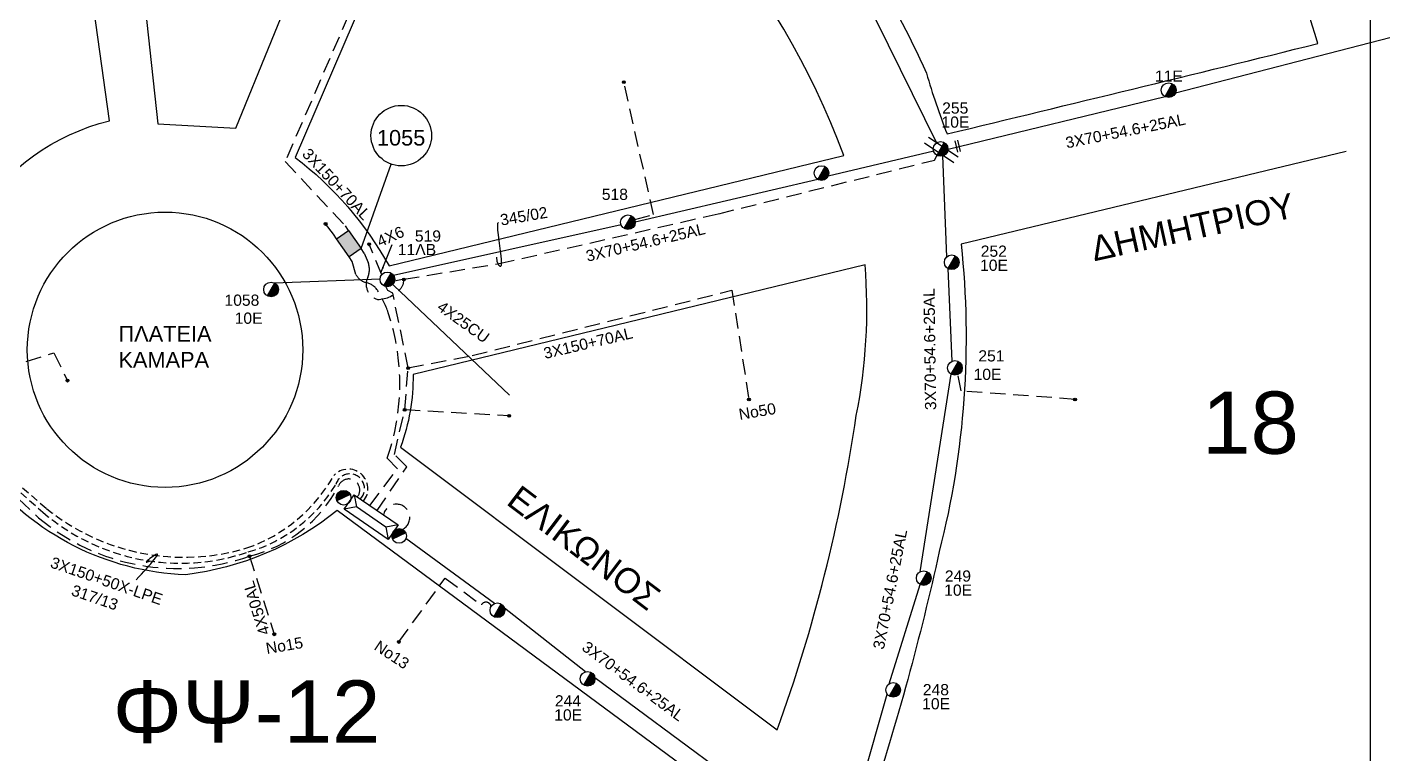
# Model space of a CAD drawing. Header units: millimetres. Extents: x 8791 to 11104, y 1833 to 2902.
# Drawn here: x 10647.9 to 10871.2, y 2055 to 2174.2 of the extents above; entities that cross this region are included whole.
import ezdxf
from ezdxf.enums import TextEntityAlignment as Align

# ---------------------------------------------------------------- set-up
doc = ezdxf.new("R2010")
doc.units = ezdxf.units.MM
doc.linetypes.add('DASHED', pattern=[19.05, 12.7, -6.35])
for name, color, linetype in [('Link Box 4 Διευθύνσεων', 7, 'Continuous'), ('Γέφυρες Εναερίου Δικτύου', 7, 'Continuous'), ('Γυμνά εναέρια ΧΤ (3Φ)   4x50AL', 7, 'Continuous'), ('Επιγραφές - Σχήματα', 7, 'Continuous'), ('Καλώδια ΧΤ   3x150+50AL XLPE', 7, 'DASHED'), ('Καλώδια ΧΤ   3x150+70AL', 7, 'DASHED'), ('Καλώδια ΧΤ   4x25CU', 7, 'DASHED'), ('Μηχανική τομή', 7, 'Continuous'), ('Στύλος ΦΜ', 7, 'Continuous'), ('Στύλος ΦΜ @ 1', 7, 'Continuous'), ('Συνδέσεις', 7, 'Continuous'), ('Συνεστραμμένα ΧΤ   3x70+54.6+25AL', 7, 'SYN_LINE'), ('Τομή', 7, 'Continuous'), ('Υποσταθμός εναέριος 2 στύλων', 7, 'Continuous'), ('Υποσταθμός πόλεως', 7, 'Continuous'), ('Υπόβαθρο ΔΕΗ', 7, 'Continuous'), ('Υπόγεια καλώδια Παροχών ΧΤ   4x6', 7, 'DASHED')]:
    doc.layers.add(name, color=color, linetype=linetype)
doc.styles.add('ar', font='ARIAL.TTF')
doc.styles.get("Standard").update_dxf_attribs({"font": 'ARIAL.TTF'})
doc.linetypes.add('SYN_LINE', pattern='A,0.5,-0.0001,["/\\/\\/\\/",Standard,S=0.1,R=0,X=0,Y=-0.05],-0.25', length=0.7501)
doc.dimstyles.new('ISO-25', dxfattribs={"dimtxt": 2.5, "dimasz": 2.5, "dimexe": 1.25, "dimexo": 0.625, "dimtad": 1, "dimtxsty": 'Standard', "dimcen": 2.5, "dimadec": 0, "dimazin": 0, "dimtfac": 1, "dimtmove": 0, "dimatfit": 3, "dimfxl": 1, "dimarcsym": 0})

# ---------------------------------------------------------------- blocks, each defined once
blk = doc.blocks.new('ΥΠΑΡΧΩΝ ΤΣΙΜΕΝΤΕΝΙΟΣ ΣΤΥΛΟΣ')
at = {"layer": 'Στύλος ΦΜ'}
blk.add_hatch(color=256, dxfattribs=at).paths.add_polyline_path([(-1.29, -2.28, 0.574793), (2.62, 0, 0.268822), (1.3, 2.27)])
blk.add_line((-1.29, -2.28), (1.3, 2.27), dxfattribs=at)
blk.add_circle((0, 0), 2.62, dxfattribs=at)
at = {"layer": 'Στύλος ΦΜ', "flags": 4}
for tag, p in [('ΑΡΙΘΜΟΣ', (-4.68, 8.05)), ('ΤΥΠΟΣ', (-4.91, 3.03))]:
    blk.add_attdef(tag, p, '', height=4, dxfattribs=at)
blk = doc.blocks.new('ΥΠΟΣΤΑΘΜΟΣ ΕΝΑΕΡΙΟΣ ΕΠΙ 2 ΣΤΥΛΩΝ')
at = {"layer": 'Υποσταθμός εναέριος 2 στύλων', "linetype": 'Continuous'}
for points in [[(-11.97, -2.11, 0.574793), (-8.45, -0.07, 0.268822), (-9.64, 1.98)], [(9.68, -2.15, 0.574793), (13.19, -0.1, 0.268822), (12.01, 1.95)]]:
    blk.add_hatch(color=256, dxfattribs=at).paths.add_polyline_path(points)
for p, q in [((-11.97, -2.11), (-9.64, 1.98)), ((9.68, -2.15), (12.01, 1.95))]:
    blk.add_line(p, q, dxfattribs=at)
for centre in [(-10.81, -0.07), (10.84, -0.1)]:
    blk.add_circle(centre, 2.36, dxfattribs=at)
at = {"layer": 'Υποσταθμός πόλεως', "linetype": 'Continuous', "ltscale": 40}
blk.add_lwpolyline([(-8.57, 2.82), (8.57, 2.82), (8.57, -2.82), (-8.57, -2.82)], close=True, dxfattribs=at)
for points in [[(-5.75, 0), (-8.57, 2.82)], [(-8.57, -2.82), (-5.75, 0)], [(-5.75, 0), (5.75, 0)], [(5.75, 0), (8.57, 2.82)], [(8.57, -2.82), (5.75, 0)]]:
    blk.add_lwpolyline(points, dxfattribs=at)
at = {"layer": 'Υποσταθμός εναέριος 2 στύλων', "ltscale": 40, "flags": 1}
for tag, p in [('ΜΕΤΑΣΧΗΜΑΤΙΣΜΟΣ', (14.09, 2.51)), ('ΙΣΧΥΣ', (14.07, -0.28)), ('ΑΡΙΘΜΟΣ', (14.19, -3))]:
    blk.add_attdef(tag, p, '', height=1.8, dxfattribs=at)
blk = doc.blocks.new('LINK BOX 4 ΑΝΑΧΩΡΗΣΕΩΝ')
at = {"layer": 'Link Box 4 Διευθύνσεων', "ltscale": 40}
blk.add_hatch(color=256, dxfattribs=at).paths.add_polyline_path([(-3.54, 0), (-3.54, -4.67), (3.54, -4.67), (3.54, 0)])
for p, q in [((-3.54, 0), (-5.33, 0)), ((5.33, 0), (3.54, 0)), ((-3.54, -4.67), (-5.33, -4.67)), ((5.33, -4.67), (3.54, -4.67))]:
    blk.add_line(p, q, dxfattribs=at)
blk.add_lwpolyline([(-3.54, -4.67), (-3.54, 0), (3.54, 0), (3.54, -4.67)], close=True, dxfattribs=at)
blk = doc.blocks.new('ΤΟΜΗ')
at = {"layer": 'Τομή', "ltscale": 40}
for p, q in [((-5.68, 0), (5.68, 0)), ((5.68, -2.33), (-5.68, -2.33))]:
    blk.add_line(p, q, dxfattribs=at)
blk = doc.blocks.new('_ΣΥΝΔΕΣΗ')
at = {"layer": 'Συνδέσεις', "linetype": 'SYN_LINE', "ltscale": 40}
blk.add_hatch(color=256, dxfattribs=at).paths.add_polyline_path([(0.5, -0.01, 1), (-0.5, -0.01, 1)])
at = {"layer": 'Συνδέσεις'}
blk.add_circle((0, -0.01), 0.5, dxfattribs=at)
blk = doc.blocks.new('ΜΗΧΑΝΙΚΗ ΤΟΜΗ')
at = {"layer": 'Μηχανική τομή', "ltscale": 40}
for p, q in [((-1.89, 0.78), (1.89, 0.78)), ((1.89, 0), (-1.89, 0))]:
    blk.add_line(p, q, dxfattribs=at)

msp = doc.modelspace()

# ---------------------------------------------------------------- linework, layer by layer
at = {"layer": 'Γέφυρες Εναερίου Δικτύου', "color": 173, "linetype": 'DASHED', "ltscale": 0.2}
msp.add_line((10698.11, 2140.24), (10696.83, 2141.92), dxfattribs=at)
at = {"layer": 'Γέφυρες Εναερίου Δικτύου', "color": 6, "linetype": 'DASHED', "ltscale": 0.2}
for points in [[(10747.48, 2142.66), (10750.56, 2143.45), (10745.69, 2165.22)], [(10819.64, 2113.16), (10800.97, 2114.54), (10800.44, 2117.21)], [(10709.79, 2111.47), (10726.91, 2110.49)]]:
    msp.add_lwpolyline(points, dxfattribs=at)
at = {"layer": 'Γέφυρες Εναερίου Δικτύου', "color": 173, "linetype": 'DASHED', "ltscale": 0.2}
msp.add_lwpolyline([(10709.64, 2132.86), (10725.26, 2135.41), (10761.24, 2143.6), (10796.59, 2152.38), (10797.03, 2153.18)], dxfattribs=at)
at = {"layer": 'Γυμνά εναέρια ΧΤ (3Φ)   4x50AL', "color": 1, "linetype": 'DASHED', "ltscale": 0.2}
msp.add_lwpolyline([(10684.36, 2087.46), (10688.41, 2074.68)], dxfattribs=at)
at = {"layer": 'Επιγραφές - Σχήματα', "ltscale": 20}
msp.add_line((10702.64, 2137.88), (10707.56, 2151.72), dxfattribs=at)
at = {"layer": 'Επιγραφές - Σχήματα'}
msp.add_lwpolyline([(10868.02, 2888.59), (10868.02, 1855.69), (8827.98, 1855.69), (8827.98, 2890.56)], dxfattribs=at)
at = {"layer": 'Επιγραφές - Σχήματα', "color": 30, "linetype": 'DASHED', "ltscale": 0.2}
msp.add_lwpolyline([(10708.84, 2073.42), (10716.41, 2083.85), (10722.35, 2079.45)], dxfattribs=at)
at = {"layer": 'Επιγραφές - Σχήματα', "ltscale": 20}
msp.add_circle((10709.22, 2156.4), 4.96, dxfattribs=at)
at = {"layer": 'Επιγραφές - Σχήματα', "color": 30, "linetype": 'DASHED', "ltscale": 0.2}
for centre, radius, start, end in [((10708.44, 2093.78), 2.18, 296.689, 168.2234), ((10723.1, 2079.06), 0.848, 8.9008, 152.3376)]:
    msp.add_arc(centre, radius, start, end, dxfattribs=at)
at = {"layer": 'Επιγραφές - Σχήματα', "color": 0, "ltscale": 0.2}
msp.add_spline([(10665.79, 2083.57), (10668.76, 2087.56), (10667.43, 2086.46), (10667.96, 2086.65)], degree=3, dxfattribs=at)
at = {"layer": 'Καλώδια ΧΤ   3x150+50AL XLPE', "color": 173, "linetype": 'DASHED', "ltscale": 0.2}
for points in [[(10703.16, 2137.12), (10703.78, 2135.61, -0.210506), (10703.72, 2133.16, 0.461764), (10705.35, 2129.53, 0.214189), (10709.15, 2131.36, 0.194346), (10709.64, 2132.86), (10708.11, 2132.53)], [(10704.08, 2095.75), (10708.63, 2101.76), (10706.92, 2103.51), (10706.92, 2103.51, 0.16533), (10707.1, 2127.37, 0.049146), (10705.39, 2130.94, 0.203847), (10703.48, 2132.31, -0.226083), (10701.79, 2133.65), (10701.2, 2135.77)]]:
    msp.add_lwpolyline(points, format="xyb", dxfattribs=at)
at = {"layer": 'Καλώδια ΧΤ   3x150+50AL XLPE', "color": 1, "linetype": 'DASHED', "ltscale": 0.2}
msp.add_lwpolyline([(10632.14, 2114.67, -0.882541), (10631.1, 2113.29), (10634.75, 2100.6), (10640.95, 2102.1), (10649.78, 2093.75, 0.266409), (10684.36, 2087.46, 0.215934), (10698.94, 2098.96, -1.165462), (10702.03, 2097.16, 1.745336)], format="xyb", dxfattribs=at)
at = {"layer": 'Καλώδια ΧΤ   3x150+50AL XLPE', "color": 5, "linetype": 'DASHED', "ltscale": 0.1}
msp.add_lwpolyline([(10526.5, 2080.82, 0.852448), (10528.32, 2081.28), (10550.57, 2088.5, 0.565609), (10554.63, 2089.14), (10593.38, 2100.98, 0.417592), (10597.21, 2102.19), (10609.18, 2105.43, 0.477128), (10611.95, 2106.56), (10630.23, 2112.42, 0.209543), (10632.97, 2112.1), (10635.79, 2101.63), (10641.11, 2102.82), (10641.11, 2102.82), (10650.5, 2094.65, 0.265909), (10684.15, 2088.14, 0.190288), (10698.49, 2099.2, -1.277812), (10702.53, 2096.85, -1.13573)], format="xyb", dxfattribs=at)
at = {"layer": 'Καλώδια ΧΤ   3x150+50AL XLPE', "color": 62, "linetype": 'DASHED', "ltscale": 0.1}
msp.add_lwpolyline([(10552.99, 2089.14, 0.914629), (10554.16, 2089.9), (10593.54, 2101.97, 0.632217), (10596.19, 2102.87), (10608.31, 2106.47, 0.625), (10611.26, 2107.67), (10629.95, 2113.43, 0.39645), (10633.8, 2113.26), (10636.7, 2102.52), (10641.36, 2103.58), (10651.1, 2095.26, 0.24907), (10683.92, 2088.8, 0.183846), (10698.18, 2100.69, -0.966661), (10703.03, 2096.47, -1.126015)], format="xyb", dxfattribs=at)
at = {"layer": 'Καλώδια ΧΤ   3x150+70AL', "color": 2, "ltscale": 0.2}
msp.add_lwpolyline([(10726.85, 2236.79), (10721.69, 2225.03), (10690.2, 2152.15), (10700.07, 2141.6)], dxfattribs=at)
at = {"layer": 'Καλώδια ΧΤ   3x150+70AL', "color": 6, "ltscale": 0.2}
for points in [[(10705.29, 2094.92), (10710.12, 2102.1), (10708.09, 2104.13), (10709.79, 2111.47), (10710.36, 2118.32), (10720.84, 2120.33), (10763.4, 2131.04), (10766.2, 2113.18)], [(10710.36, 2118.32), (10707.82, 2130.57), (10707.03, 2131), (10706.69, 2131.66)]]:
    msp.add_lwpolyline(points, dxfattribs=at)
at = {"layer": 'Καλώδια ΧΤ   4x25CU', "color": 6, "linetype": 'SYN_LINE', "ltscale": 20}
msp.add_line((10706.95, 2132.83), (10726.95, 2113.86), dxfattribs=at)
at = {"layer": 'Καλώδια ΧΤ   4x25CU', "color": 1, "linetype": 'DASHED', "ltscale": 0.2}
msp.add_lwpolyline([(10632.18, 2115.62), (10633.2, 2114.92), (10652.29, 2120.77), (10654.51, 2116.22)], dxfattribs=at)
at = {"layer": 'Συνεστραμμένα ΧΤ   3x70+54.6+25AL', "color": 173, "ltscale": 20}
for points in [[(10785.01, 2179.43), (10796.96, 2155.22)], [(10836.11, 2163.42), (10871.22, 2172.5)], [(10798.83, 2154.19), (10834.4, 2162.81)]]:
    msp.add_lwpolyline(points, dxfattribs=at)
at = {"layer": 'Συνεστραμμένα ΧΤ   3x70+54.6+25AL', "color": 6, "ltscale": 20}
for points in [[(10796.49, 2153.83), (10779.17, 2149.74)], [(10798.64, 2136.54), (10797.99, 2153.08)], [(10777.5, 2149.22), (10747.58, 2142.19)], [(10745.24, 2141.79), (10707.97, 2133.46)], [(10705.75, 2132.85), (10688.47, 2132.21)], [(10799.53, 2119.44), (10798.84, 2134.59)], [(10794.25, 2084.89), (10799.36, 2117.27)], [(10789.17, 2066.52), (10794.25, 2082.8)], [(10784.75, 2050.47), (10788.87, 2064.81)]]:
    msp.add_lwpolyline(points, dxfattribs=at)
at = {"layer": 'Συνεστραμμένα ΧΤ   3x70+54.6+25AL', "color": 30, "ltscale": 20}
for points in [[(10724.52, 2079.69), (10709.99, 2090.36)], [(10739.43, 2068.49), (10726.12, 2078.9)], [(10761.76, 2052.08), (10740.96, 2067.49)]]:
    msp.add_lwpolyline(points, dxfattribs=at)
at = {"layer": 'Υπόβαθρο ΔΕΗ'}
for points in [[(10859.43, 2171.49, 0.084545), (10837.77, 2216.54, 0.085013), (10809.6, 2247.62, 0.069695), (10775.27, 2272.07, 0.100873), (10746.17, 2280.3), (10728.98, 2238.11, -0.123894), (10772.89, 2201.68, -0.075486), (10795.28, 2166.63, 0.020938), (10798.67, 2156.68, 0.001567), (10859.43, 2171.49, -0.873285)], [(10414.11, 2251.21), (10465.53, 2105.37), (10474.15, 2081.04), (10495.8, 2073.19), (10586.15, 2102.85), (10634.16, 2117.67, -0.388703), (10661.4, 2158.84), (10650.84, 2234.54, 0.107065), (10591.91, 2212.83, -0.239789), (10617.39, 2176.57, -0.309908), (10597.54, 2145.94, -0.164304), (10570.07, 2145.37, 0.250186)], [(10660.97, 2235.37), (10669.35, 2158.33), (10682.09, 2157.61), (10711.31, 2229.29, 0.081343), (10660.97, 2235.37, 7.281919)], [(10723.4, 2221.06), (10720.54, 2219.49), (10691.83, 2152.84, -0.103303), (10707.22, 2135.03), (10781.76, 2153.12, 0.179856), (10723.4, 2221.06, -9.050308)], [(10864.07, 2153.81), (10800.97, 2138.6, -0.089138), (10797.4, 2088.23, -0.025365), (10786, 2046.54), (10839.32, 2005.99), (10852.3, 1996.3, 0.139334), (10860.35, 2011.28, 5.996042)], [(10785.24, 2135.23), (10711.16, 2117.25, -0.092449), (10709.09, 2105.33), (10770.83, 2058.96, 0.050277), (10783.8, 2110.5, 0.069365), (10785.24, 2135.23, 50.651814)], [(10760.54, 2049.18), (10698.71, 2094.94, -0.14111), (10673.89, 2084.4, -0.219496), (10640.94, 2101.11), (10604.19, 2089.14)]]:
    msp.add_lwpolyline(points, format="xyb", dxfattribs=at)
msp.add_circle((10670.51, 2121.29), 22.57, dxfattribs=at)
msp.add_open_spline([(10725.14, 2142.17), (10724.69, 2142.17), (10725.93, 2134.87), (10725.37, 2134.87), (10724.97, 2135.36), (10724.88, 2136.46)], degree=3, dxfattribs=at)
at = {"layer": 'Υπόγεια καλώδια Παροχών ΧΤ   4x6', "color": 6, "ltscale": 0.2}
msp.add_lwpolyline([(10706.02, 2133.59), (10703.96, 2138.62)], dxfattribs=at)

# ---------------------------------------------------------------- block references
at = {"layer": 'Link Box 4 Διευθύνσεων', "xscale": 0.5104822389464556, "yscale": 0.5104822389464556, "zscale": 0.5104822389464556, "rotation": 304.6867625652131}
msp.add_blockref('LINK BOX 4 ΑΝΑΧΩΡΗΣΕΩΝ', (10701.61, 2139.36), dxfattribs=at)
at = {"layer": 'Μηχανική τομή', "xscale": 0.5104822389465627, "yscale": 0.5104822389465627, "zscale": 0.5104822389465627, "rotation": 284.0934608517263}
msp.add_blockref('ΜΗΧΑΝΙΚΗ ΤΟΜΗ', (10800.21, 2154.63), dxfattribs=at)
at = {"layer": 'Στύλος ΦΜ @ 1', "ltscale": 40}
ref = msp.add_blockref('ΥΠΑΡΧΩΝ ΤΣΙΜΕΝΤΕΝΙΟΣ ΣΤΥΛΟΣ', (10834.99, 2163.85), dxfattribs=dict(at, xscale=0.4594340150515993, yscale=0.4594340150515993, zscale=0.4594340150515993))
ref.add_attrib('ΤΥΠΟΣ', '11E', (10832.74, 2165.24), dxfattribs={"layer": 'Στύλος ΦΜ', "height": 1.838, "flags": 4})
ref = msp.add_blockref('ΥΠΑΡΧΩΝ ΤΣΙΜΕΝΤΕΝΙΟΣ ΣΤΥΛΟΣ', (10797.62, 2154.22), dxfattribs=dict(at, xscale=0.4594340150515993, yscale=0.4594340150515993, zscale=0.4594340150515993))
ref.add_attrib('ΤΥΠΟΣ', '10E', (10797.76, 2157.7), dxfattribs={"layer": 'Στύλος ΦΜ', "height": 1.838, "flags": 4})
ref.add_attrib('ΑΡΙΘΜΟΣ', '255', (10797.87, 2160.01), dxfattribs={"layer": 'Στύλος ΦΜ', "height": 1.838, "flags": 4})
at = {"layer": 'Στύλος ΦΜ @ 1', "ltscale": 40, "xscale": 0.4594340150515993, "yscale": 0.4594340150515993, "zscale": 0.4594340150515993}
for p in [(10778.09, 2150.27), (10724.97, 2078.57)]:
    msp.add_blockref('ΥΠΑΡΧΩΝ ΤΣΙΜΕΝΤΕΝΙΟΣ ΣΤΥΛΟΣ', p, dxfattribs=at)
at = {"layer": 'Στύλος ΦΜ @ 1', "ltscale": 40}
ref = msp.add_blockref('ΥΠΑΡΧΩΝ ΤΣΙΜΕΝΤΕΝΙΟΣ ΣΤΥΛΟΣ', (10746.37, 2142.2), dxfattribs=dict(at, xscale=0.4594340150515993, yscale=0.4594340150515993, zscale=0.4594340150515993))
ref.add_attrib('ΤΥΠΟΣ', '518', (10742.09, 2145.86), dxfattribs={"layer": 'Στύλος ΦΜ', "height": 1.838, "flags": 4})
ref = msp.add_blockref('ΥΠΑΡΧΩΝ ΤΣΙΜΕΝΤΕΝΙΟΣ ΣΤΥΛΟΣ', (10706.95, 2132.83), dxfattribs=dict(at, xscale=0.4594340150515993, yscale=0.4594340150515993, zscale=0.4594340150515993))
ref.add_attrib('ΤΥΠΟΣ', '11ΛΒ', (10708.66, 2136.8), dxfattribs={"layer": 'Στύλος ΦΜ', "height": 1.838, "flags": 4})
ref.add_attrib('ΑΡΙΘΜΟΣ', '519', (10711.45, 2139.02), dxfattribs={"layer": 'Στύλος ΦΜ', "height": 1.838, "flags": 4})
ref = msp.add_blockref('ΥΠΑΡΧΩΝ ΤΣΙΜΕΝΤΕΝΙΟΣ ΣΤΥΛΟΣ', (10799.44, 2135.64), dxfattribs=dict(at, xscale=0.4594340150515993, yscale=0.4594340150515993, zscale=0.4594340150515993))
ref.add_attrib('ΤΥΠΟΣ', '10E', (10804.08, 2134.23), dxfattribs={"layer": 'Στύλος ΦΜ', "height": 1.838, "flags": 4})
ref.add_attrib('ΑΡΙΘΜΟΣ', '252', (10804.19, 2136.54), dxfattribs={"layer": 'Στύλος ΦΜ', "height": 1.838, "flags": 4})
ref = msp.add_blockref('ΥΠΑΡΧΩΝ ΤΣΙΜΕΝΤΕΝΙΟΣ ΣΤΥΛΟΣ', (10687.88, 2131.17), dxfattribs=dict(at, xscale=0.4594340150515993, yscale=0.4594340150515993, zscale=0.4594340150515993))
ref.add_attrib('ΤΥΠΟΣ', '10Ε', (10681.92, 2125.55), dxfattribs={"layer": 'Στύλος ΦΜ', "height": 1.838, "flags": 4})
ref.add_attrib('ΑΡΙΘΜΟΣ', '1058', (10680.25, 2128.5), dxfattribs={"layer": 'Στύλος ΦΜ', "height": 1.838, "flags": 4})
ref = msp.add_blockref('ΥΠΑΡΧΩΝ ΤΣΙΜΕΝΤΕΝΙΟΣ ΣΤΥΛΟΣ', (10799.96, 2118.32), dxfattribs=dict(at, xscale=0.4594340150515993, yscale=0.4594340150515993, zscale=0.4594340150515993))
ref.add_attrib('ΤΥΠΟΣ', '10Ε', (10803.02, 2116.34), dxfattribs={"layer": 'Στύλος ΦΜ', "height": 1.838, "flags": 4})
ref.add_attrib('ΑΡΙΘΜΟΣ', '251', (10803.8, 2119.37), dxfattribs={"layer": 'Στύλος ΦΜ', "height": 1.838, "flags": 4})
ref = msp.add_blockref('ΥΠΑΡΧΩΝ ΤΣΙΜΕΝΤΕΝΙΟΣ ΣΤΥΛΟΣ', (10794.84, 2083.85), dxfattribs=dict(at, xscale=0.4594340150515993, yscale=0.4594340150515993, zscale=0.4594340150515993))
ref.add_attrib('ΤΥΠΟΣ', '10E', (10798.2, 2080.96), dxfattribs={"layer": 'Στύλος ΦΜ', "height": 1.838, "flags": 4})
ref.add_attrib('ΑΡΙΘΜΟΣ', '249', (10798.31, 2083.27), dxfattribs={"layer": 'Στύλος ΦΜ', "height": 1.838, "flags": 4})
ref = msp.add_blockref('ΥΠΑΡΧΩΝ ΤΣΙΜΕΝΤΕΝΙΟΣ ΣΤΥΛΟΣ', (10739.76, 2067.33), dxfattribs=dict(at, xscale=0.4594340150515993, yscale=0.4594340150515993, zscale=0.4594340150515993))
ref.add_attrib('ΤΥΠΟΣ', '10E', (10734.29, 2060.5), dxfattribs={"layer": 'Στύλος ΦΜ', "height": 1.838, "flags": 4})
ref.add_attrib('ΑΡΙΘΜΟΣ', '244', (10734.4, 2062.81), dxfattribs={"layer": 'Στύλος ΦΜ', "height": 1.838, "flags": 4})
ref = msp.add_blockref('ΥΠΑΡΧΩΝ ΤΣΙΜΕΝΤΕΝΙΟΣ ΣΤΥΛΟΣ', (10789.84, 2065.52), dxfattribs=dict(at, xscale=0.4594340150515993, yscale=0.4594340150515993, zscale=0.4594340150515993))
ref.add_attrib('ΤΥΠΟΣ', '10E', (10794.59, 2062.33), dxfattribs={"layer": 'Στύλος ΦΜ', "height": 1.838, "flags": 4})
ref.add_attrib('ΑΡΙΘΜΟΣ', '248', (10794.7, 2064.64), dxfattribs={"layer": 'Στύλος ΦΜ', "height": 1.838, "flags": 4})
at = {"layer": 'Συνδέσεις', "xscale": 0.4594340150518314, "yscale": 0.4594340150518314, "zscale": 0.4594340150518314}
for p in [(10745.69, 2165.18), (10696.83, 2141.92), (10703.95, 2138.59), (10709.64, 2132.83), (10710.36, 2118.29), (10654.51, 2116.23), (10766.2, 2113.15), (10819.64, 2113.13), (10709.79, 2111.43), (10726.9, 2110.46), (10684.36, 2087.43), (10688.41, 2074.64), (10708.83, 2073.38)]:
    msp.add_blockref('_ΣΥΝΔΕΣΗ', p, dxfattribs=at)
at = {"layer": 'Τομή', "xscale": 0.5104822389463757, "yscale": 0.5104822389463757, "zscale": 0.5104822389463757, "rotation": 326.1925542496035}
msp.add_blockref('ΤΟΜΗ', (10798.06, 2154.55), dxfattribs=at)
at = {"layer": 'Υποσταθμός εναέριος 2 στύλων', "xscale": 0.5104822389464405, "yscale": 0.5104822389464405, "zscale": 0.5104822389464405, "rotation": 145.5234718270272}
msp.add_blockref('ΥΠΟΣΤΑΘΜΟΣ ΕΝΑΕΡΙΟΣ ΕΠΙ 2 ΣΤΥΛΩΝ', (10704.3, 2093.86), dxfattribs=at)

# ---------------------------------------------------------------- texts
at = {"layer": 'Γυμνά εναέρια ΧΤ (3Φ)   4x50AL', "ltscale": 20}
msp.add_text('4X50AL', height=1.838, rotation=107.3331, dxfattribs=at).set_placement((10685.48, 2078.92), align=Align.MIDDLE)
at = {"layer": 'Επιγραφές - Σχήματα', "ltscale": 20, "attachment_point": 1, "style": 'ar'}
for s, insert, char_height, width in [('1055', (10705.23, 2157.32), 2.552, 5.8324), ('ΠΛΑΤΕΙΑ \\PΚΑΜΑΡΑ', (10662.87, 2125.18), 2.552, 17.7957), ('18', (10840.47, 2114.44), 10.21, 19.788), ('ΦΨ-12', (10661.91, 2067.07), 10.21, 19.788)]:
    msp.add_mtext(s, dxfattribs=dict(at, insert=insert, char_height=char_height, width=width))
for s, insert, char_height, width, rotation in [('ΔΗΜΗΤΡΙΟΥ', (10821.9, 2139.77), 4.084, 53.8337, 12.3916), ('345/02', (10725.29, 2143.45), 1.838, 7.5996, 9.6828), ('Νο50', (10764.39, 2111.58), 1.838, 7.5996, 9.6828), ('ΕΛΙΚΩΝΟΣ', (10728.71, 2099.32), 4.084, 62.6026, 322.8315), ('Νο15', (10686.89, 2073.2), 1.838, 7.5996, 9.6828), ('Νο13', (10705.63, 2073.75), 1.838, 7.5996, 326.4232)]:
    msp.add_mtext(s, dxfattribs=dict(at, insert=insert, char_height=char_height, width=width, rotation=rotation))
at = {"layer": 'Επιγραφές - Σχήματα', "color": 0, "ltscale": 0.2, "insert": (10655.59, 2082.82), "char_height": 1.838, "width": 10.6709, "attachment_point": 1, "rotation": 341.0172, "style": 'ar'}
msp.add_mtext('317/13', dxfattribs=at)
at = {"layer": 'Καλώδια ΧΤ   3x150+50AL XLPE', "color": 0, "ltscale": 0.2, "insert": (10652.15, 2087.39), "char_height": 1.8377, "width": 16.0887, "attachment_point": 1, "rotation": 341.0172, "style": 'ar'}
msp.add_mtext('3X150+50X-LPE', dxfattribs=at)
at = {"layer": 'Καλώδια ΧΤ   3x150+70AL', "ltscale": 0.2}
msp.add_text('3X150+70AL', height=1.838, rotation=13.3317, dxfattribs=at).set_placement((10739.83, 2122.38), align=Align.MIDDLE)
at = {"layer": 'Καλώδια ΧΤ   3x150+70AL', "ltscale": 0.2, "insert": (10694.18, 2154.53), "char_height": 1.838, "width": 11.0253, "attachment_point": 1, "rotation": 313.1051}
msp.add_mtext('3Χ150+70AL', dxfattribs=at)
at = {"layer": 'Συνεστραμμένα ΧΤ   3x70+54.6+25AL', "ltscale": 20}
for rotation, p in [(11.3768, (10827.9, 2157.17)), (13.2461, (10749.25, 2138.9)), (90.7964, (10795.84, 2121.39)), (78.8868, (10789.33, 2082.03)), (323.4294, (10747.24, 2066.96))]:
    msp.add_text('3X70+54.6+25AL', height=1.8377, rotation=rotation, dxfattribs=at).set_placement(p, align=Align.MIDDLE)
at = {"layer": 'Υπόγεια καλώδια Παροχών ΧΤ   4x6', "ltscale": 20, "char_height": 1.838, "width": 7.5787, "attachment_point": 1, "style": 'ar'}
for s, insert, rotation in [('4Χ6', (10704.99, 2139.77), 24.1632), ('4Χ25CU', (10716.01, 2129.43), 324.2712)]:
    msp.add_mtext(s, dxfattribs=dict(at, insert=insert, rotation=rotation))

# ---------------------------------------------------------------- leaders
at = {"layer": 'Επιγραφές - Σχήματα', "ltscale": 40}
msp.add_leader([(10705.88, 2133.93), (10707.73, 2138.54)], dimstyle='ISO-25', override={"dimasz": 1, "dimtad": 0}, dxfattribs=at)

doc.saveas('drawing.dxf')
